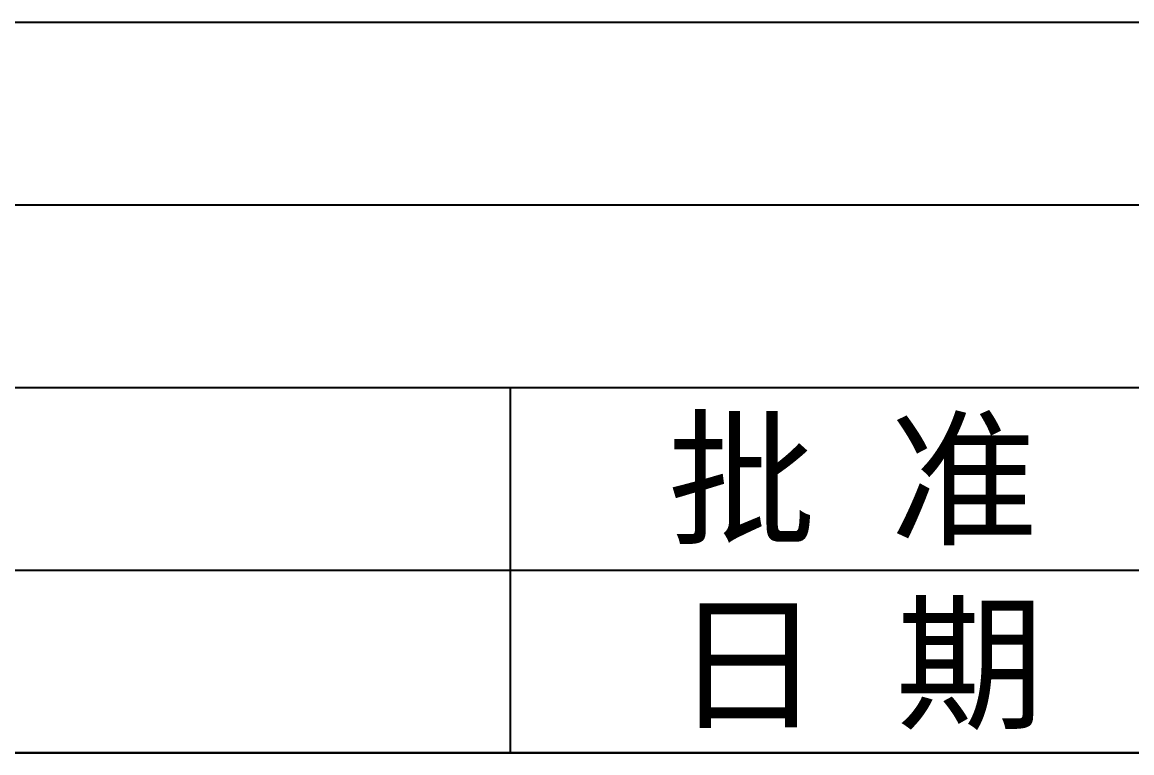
# Model space of a CAD drawing. Header units: millimetres. Extents: x 0 to 549, y 0 to 190.
# Drawn here: x 170.25 to 195.77, y 0 to 16.8 of the extents above; entities that cross this region are included whole.
import ezdxf

# ---------------------------------------------------------------- set-up
doc = ezdxf.new("R2010")
doc.units = ezdxf.units.MM
doc.styles.get("Standard").update_dxf_attribs({"font": 'SimSun.ttf'})

msp = doc.modelspace()

# ---------------------------------------------------------------- linework, layer by layer
for p, q in [((114.675, 16.8), (270, 16.801)), ((114.675, 12.6), (270, 12.601)), ((114.675, 8.4), (270, 8.401)), ((114.675, 8.4), (216.475, 8.4)), ((181.48, 0), (181.48, 8.4)), ((114.675, 4.2), (270, 4.2)), ((270, 0), (0, 0)), ((130.602, 0), (270, 0)), ((172.422, 0), (270, 0)), ((172.422, 0), (270, 0))]:
    msp.add_line(p, q)

# ---------------------------------------------------------------- texts
for s, p in [('批 准', (185.094, 5.044)), ('日 期', (185.23, 0.806))]:
    msp.add_text(s, height=2.5).set_placement(p)

doc.saveas('drawing.dxf')
